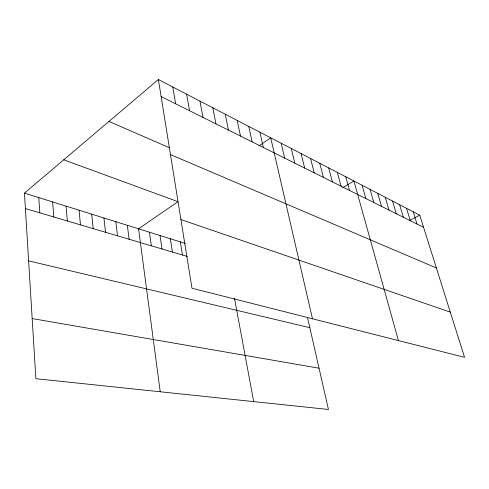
<?xml version="1.0" encoding="UTF-8"?>
<svg xmlns="http://www.w3.org/2000/svg" width="489" height="489" viewBox="0 0 489 489"><rect width="100%" height="100%" fill="white"/><g stroke="black" fill="none" stroke-linecap="round" stroke-linejoin="round"><path stroke-width="0.73" d="M307.636 318.143L328.449 409.47L35.868 378.694L24.45 193.112L158.387 79.53L419.745 215.172L464.55 357.337L191.975 288.223L158.387 79.53M258.864 145.985L270.717 137.831L312.465 318.773M342.765 187.623L353.926 181.016L398.431 340.57M409.299 220.673L419.745 215.172M32.17 318.565L319.048 368.211M28.619 260.863L309.812 327.685M25.404 208.577L187.354 256.474M24.45 193.112L185.252 243.418M180.924 219.549L450.296 312.104M63.723 159.805L177.972 201.682L138.564 228.809L160.233 391.775M170.472 154.61L436.384 267.96M108.968 121.437L169.408 147.721M161.126 96.553L423.572 227.312M413.205 211.78L417.031 224.06M406.493 208.296L410.32 220.71M399.599 204.72L403.419 217.275M392.514 201.04L396.328 213.742M385.228 197.256L389.036 210.105M377.734 193.369L381.53 206.37M370.026 189.371L373.816 202.525M362.092 185.252L365.864 198.565M345.76 176.773L349.501 190.41M337.355 172.415L341.071 186.211M328.694 167.916L332.392 181.884M319.769 163.289L323.437 177.428M310.57 158.509L314.207 172.825M301.077 153.583L304.678 168.082M291.279 148.503L294.849 163.179M281.169 143.253L284.69 158.118M259.916 132.226L263.339 147.482M248.748 126.425L252.11 141.883M237.183 120.428L240.484 136.095M225.215 114.212L228.442 130.092M212.813 107.776L215.961 123.876M199.958 101.101L203.014 117.427M234.469 298.241L253.693 401.61M186.621 94.181L189.579 110.734M172.77 86.993L175.63 103.778M180.374 241.89L182.452 255.02M170.349 238.754L172.373 252.043M160.05 235.533L162.012 248.974M149.457 232.22L151.358 245.826M127.354 225.301L129.108 239.249M115.814 221.694L117.494 235.808M103.931 217.978L105.526 232.269M91.688 214.145L93.191 228.626M79.065 210.197L80.477 224.867M66.052 206.126L67.36 220.985M52.623 201.926L53.821 216.982M38.765 197.593L39.841 212.849"/></g></svg>
